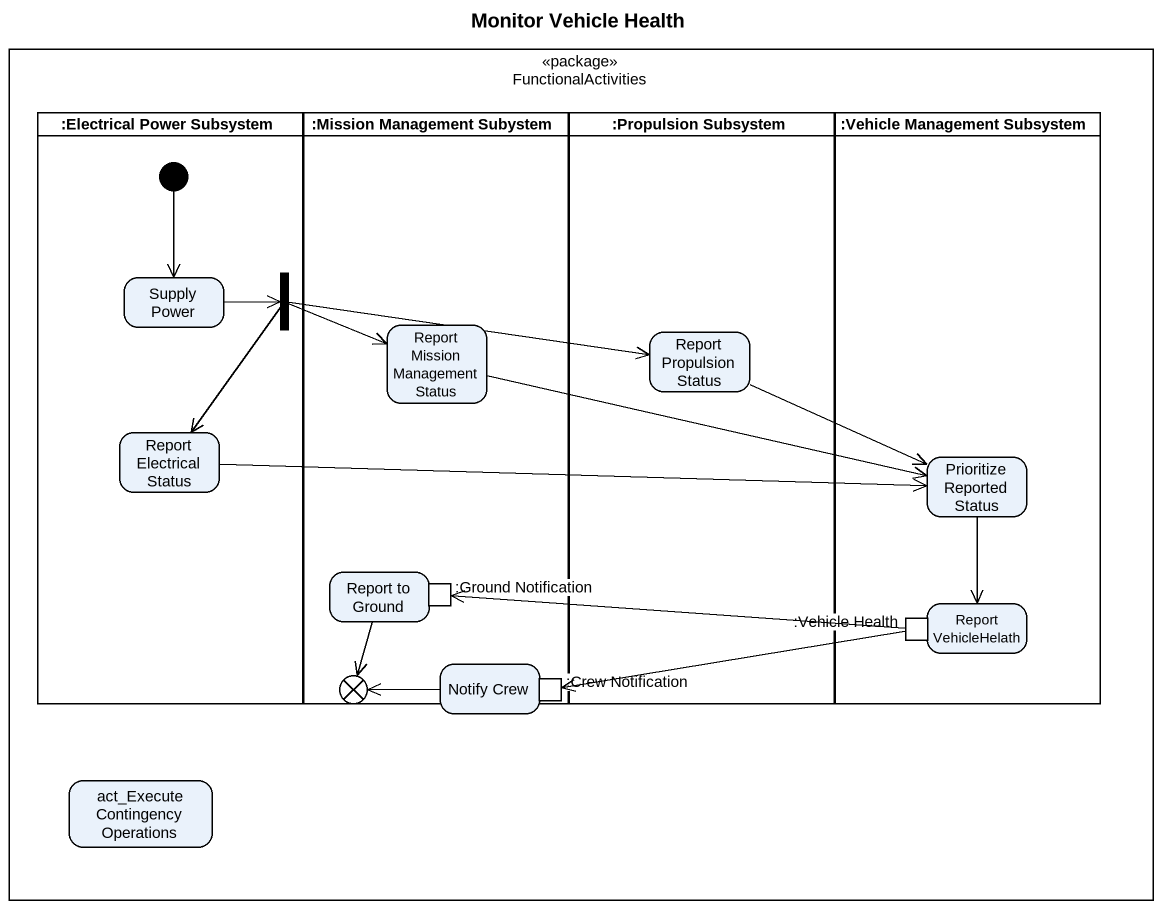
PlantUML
@startuml
title Monitor Vehicle Health
hide empty description
state FunctionalActivities <<package>> {
  state ":Electrical Power Subsystem" as Electrical_Power_Subsystem <<partition>> {
    state "Supply Power" as Supply_Power
    state fork1 <<fork>>
    state "Report Electrical Status" as Report_Electrical_Status
    [*] --> Supply_Power
  }
  state ":Mission Management Subystem" as Mission_Management_Subystem <<partition>> {
    state "Report Mission Management Status" as Report_Mission_Management
    state "Report to Ground" as Report_to_Ground {
      state ":Ground Notification" as Ground_Notification <<inputPin>>
    }
    state flowfinal1 <<end>>
  }
  state ":Propulsion Subsystem" as Propulsion_Subsystem <<partition>> {
    state "Report Propulsion Status" as Report_Propulsion_Status
  }
  state ":Vehicle Management Subsystem" as Vehicle_Management_Subsystem <<partition>> {
    state "Prioritize Reported Status" as Prioritize_Reported_Status
    state "Report VehicleHelath" as Report_VehicleHelath {
      state ":Vehicle Health" as Vehicle_Health <<outputPin>>
    }
  }
  state "Notify Crew" as Notify_Crew {
    state ":Crew Notification" as Crew_Notification <<inputPin>>
  }
  state "act_Execute Contingency Operations" as act_Execute_Contingency
}
Supply_Power -right-> fork1
fork1 -right-> Report_Mission_Management
fork1 -right-> Report_Propulsion_Status
fork1 --> Report_Electrical_Status
Report_Mission_Management -right-> Prioritize_Reported_Status
Report_Propulsion_Status -right-> Prioritize_Reported_Status
Report_Electrical_Status -right-> Prioritize_Reported_Status
Prioritize_Reported_Status --> Report_VehicleHelath
Report_to_Ground --> flowfinal1
Vehicle_Health -left-> Ground_Notification
Vehicle_Health -left-> Crew_Notification
Notify_Crew -left-> flowfinal1
@enduml
